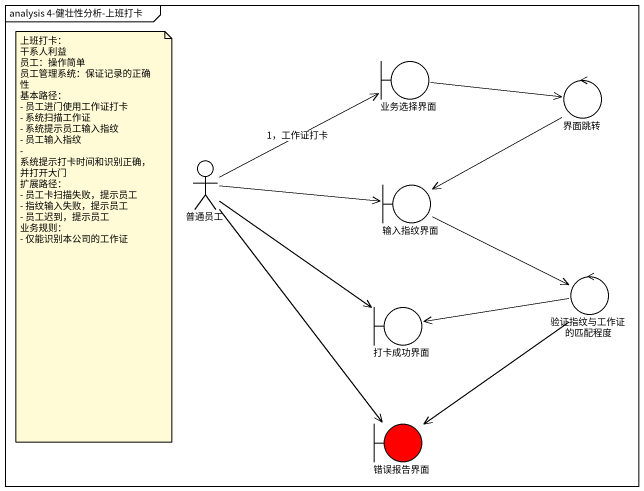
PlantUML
@startuml
mainframe analysis 4-健壮性分析-上班打卡
boundary 业务选择界面
control 界面跳转
actor 普通员工
boundary 输入指纹界面
boundary 打卡成功界面
control 验证指纹与工作证的匹配程度
boundary 错误报告界面 #FF0000
业务选择界面 -right-> 界面跳转
界面跳转 --> 输入指纹界面
普通员工 -right-> 业务选择界面 : 1，工作证打卡
普通员工 -right-> 输入指纹界面
普通员工 --> 打卡成功界面
普通员工 --> 错误报告界面
输入指纹界面 -right-> 验证指纹与工作证的匹配程度
验证指纹与工作证的匹配程度 -left-> 打卡成功界面
验证指纹与工作证的匹配程度 --> 错误报告界面
note as N1
  上班打卡：
  干系人利益
  员工：操作简单
  员工管理系统：保证记录的正确性
  基本路径：
  - 员工进门使用工作证打卡
  - 系统扫描工作证
  - 系统提示员工输入指纹
  - 员工输入指纹
  - 系统提示打卡时间和识别正确，并打开大门
  扩展路径：
  - 员工卡扫描失败，提示员工
  - 指纹输入失败，提示员工
  - 员工迟到，提示员工
  业务规则：
  - 仅能识别本公司的工作证
end note
@enduml
